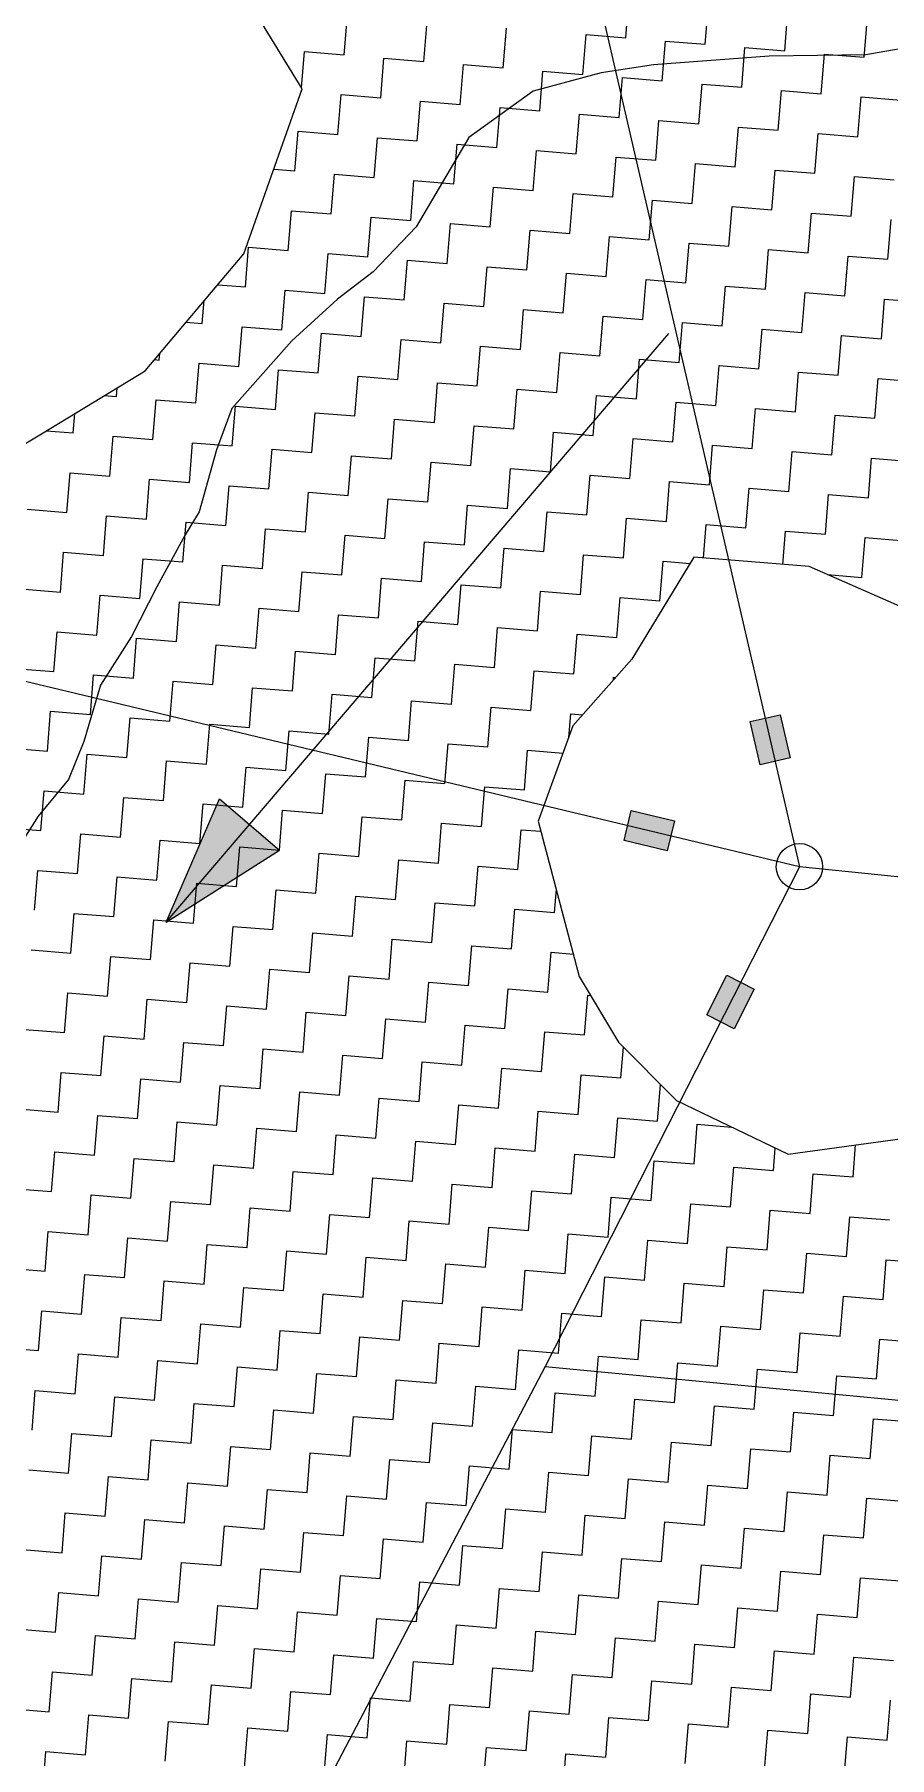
# Model space of a CAD drawing. Header units: metres. Extents: x 286589 to 288713, y 2001360 to 2004418.
# Drawn here: x 287492.1 to 287604.3, y 2003188.1 to 2003414.2 of the extents above; entities that cross this region are included whole.
import ezdxf

# ---------------------------------------------------------------- set-up
doc = ezdxf.new("R2010")
doc.units = ezdxf.units.M
doc.header["$MEASUREMENT"] = 0
for name, color, linetype in [('LINE_WATER', 4, 'Continuous'), ('POLY_HATCH', 12, 'Continuous'), ('POLY_PARCEL', 6, 'Continuous')]:
    doc.layers.add(name, color=color, linetype=linetype)

msp = doc.modelspace()

# ---------------------------------------------------------------- hatches: boundary and pattern name
for points in [[(287589.97, 2003324.95), (287586.04, 2003324.05), (287587.35, 2003318.37), (287591.28, 2003319.27)], [(287570.43, 2003312.36), (287569.49, 2003308.44), (287575.16, 2003307.08), (287576.1, 2003311)], [(287586.59, 2003288.91), (287582.99, 2003290.74), (287580.35, 2003285.55), (287583.94, 2003283.72)]]:
    msp.add_hatch(color=256).paths.add_polyline_path(points)
h = msp.add_hatch(color=256)
h.paths.add_polyline_path([(287520.33, 2003310.53), (287516.41, 2003313.89), (287509.38, 2003297.71)])
h.paths.add_polyline_path([(287509.38, 2003297.71), (287524.26, 2003307.18), (287520.33, 2003310.53)])

# ---------------------------------------------------------------- linework, layer by layer
for points in [[(287509.38, 2003297.71), (287575.38, 2003374.97)], [(287509.38, 2003297.71), (287516.41, 2003313.89)], [(287516.41, 2003313.89), (287524.26, 2003307.18)], [(287509.38, 2003297.71), (287524.26, 2003307.18)]]:
    msp.add_lwpolyline(points)
for points in [[(287587.35, 2003318.37), (287586.04, 2003324.05), (287589.97, 2003324.95), (287591.28, 2003319.27)], [(287575.16, 2003307.08), (287569.49, 2003308.44), (287570.43, 2003312.36), (287576.1, 2003311)], [(287580.35, 2003285.55), (287582.99, 2003290.74), (287586.59, 2003288.91), (287583.94, 2003283.72)]]:
    msp.add_lwpolyline(points, close=True)
msp.add_circle((287592.51, 2003305), 3.04)
at = {"layer": 'LINE_WATER'}
for p, q in [((287614.96, 2003414), (287601.25, 2003411.54)), ((287573.34, 2003410.25), (287566.5, 2003409.21)), ((287588.53, 2003411.39), (287573.34, 2003410.25)), ((287601.25, 2003411.54), (287588.53, 2003411.39)), ((287566.5, 2003409.21), (287557.56, 2003406.77)), ((287557.56, 2003406.77), (287549.12, 2003400.71)), ((287549.12, 2003400.71), (287542.2, 2003388.96)), ((287542.2, 2003388.96), (287536.56, 2003383.07)), ((287536.56, 2003383.07), (287531.9, 2003379.48)), ((287531.9, 2003379.48), (287525.89, 2003374.01)), ((287525.89, 2003374.01), (287518.01, 2003365.13)), ((287518.01, 2003365.13), (287515.99, 2003359.73)), ((287515.99, 2003359.73), (287513.73, 2003351.58)), ((287513.73, 2003351.58), (287511.9, 2003348.55)), ((287511.9, 2003348.55), (287508.16, 2003341.71)), ((287508.16, 2003341.71), (287504.85, 2003335.23)), ((287504.85, 2003335.23), (287500.75, 2003328.82)), ((287500.75, 2003328.82), (287498.56, 2003321.45)), ((287498.56, 2003321.45), (287496.57, 2003316.45)), ((287496.57, 2003316.45), (287492.6, 2003311.61)), ((287492.6, 2003311.61), (287488.5, 2003305.2))]:
    msp.add_line(p, q, dxfattribs=at)
at = {"layer": 'POLY_HATCH'}
for p, q in [((287527.22, 2003407.1), (287518.94, 2003420.67)), ((287519.59, 2003385.45), (287527.22, 2003407.1)), ((287506.61, 2003370.1), (287519.59, 2003385.45)), ((287493.03, 2003361.83), (287506.61, 2003370.1)), ((287484.4, 2003356.67), (287493.03, 2003361.83)), ((287578.67, 2003345.64), (287570.53, 2003332.23)), ((287593.81, 2003344.4), (287578.67, 2003345.64)), ((287619.85, 2003332.9), (287593.81, 2003344.4)), ((287570.53, 2003332.23), (287562.78, 2003323.48)), ((287562.78, 2003323.48), (287558.24, 2003310.96)), ((287558.24, 2003310.96), (287563.62, 2003290.59)), ((287563.62, 2003290.59), (287568.78, 2003281.96)), ((287568.78, 2003281.96), (287576.37, 2003274.31)), ((287576.37, 2003274.31), (287591.04, 2003267.25)), ((287591.04, 2003267.25), (287612.4, 2003270.2))]:
    msp.add_line(p, q, dxfattribs=at)
at = {"layer": 'POLY_HATCH', "linetype": 'Continuous'}
for p, q in [((287569.72, 2003413.79), (287570.14, 2003419)), ((287532.76, 2003411.55), (287533.19, 2003416.76)), ((287580.15, 2003412.94), (287580.58, 2003418.15)), ((287590.59, 2003412.09), (287591.01, 2003417.3)), ((287601.02, 2003411.23), (287601.45, 2003416.45)), ((287543.2, 2003410.7), (287543.63, 2003415.91)), ((287553.64, 2003409.84), (287554.06, 2003415.06)), ((287564.07, 2003408.99), (287564.5, 2003414.21)), ((287564.5, 2003414.21), (287569.72, 2003413.79)), ((287527.16, 2003407.21), (287527.55, 2003411.97)), ((287527.55, 2003411.97), (287532.76, 2003411.55)), ((287574.51, 2003408.14), (287574.93, 2003413.36)), ((287574.93, 2003413.36), (287580.15, 2003412.94)), ((287584.94, 2003407.29), (287585.37, 2003412.51)), ((287585.37, 2003412.51), (287590.59, 2003412.09)), ((287595.38, 2003406.44), (287595.81, 2003411.66)), ((287595.81, 2003411.66), (287601.02, 2003411.23)), ((287537.56, 2003405.9), (287537.98, 2003411.12)), ((287537.98, 2003411.12), (287543.2, 2003410.7)), ((287547.99, 2003405.05), (287548.42, 2003410.27)), ((287548.42, 2003410.27), (287553.64, 2003409.84)), ((287558.43, 2003404.2), (287558.85, 2003409.42)), ((287558.85, 2003409.42), (287564.07, 2003408.99)), ((287568.87, 2003403.35), (287569.29, 2003408.57)), ((287569.29, 2003408.57), (287574.51, 2003408.14)), ((287579.3, 2003402.5), (287579.73, 2003407.72)), ((287579.73, 2003407.72), (287584.94, 2003407.29)), ((287527.1, 2003406.75), (287527.12, 2003406.75)), ((287527.12, 2003406.75), (287527.13, 2003406.85)), ((287531.91, 2003401.11), (287532.34, 2003406.33)), ((287532.34, 2003406.33), (287537.56, 2003405.9)), ((287542.35, 2003400.26), (287542.77, 2003405.48)), ((287542.77, 2003405.48), (287547.99, 2003405.05)), ((287589.74, 2003401.65), (287590.16, 2003406.87)), ((287590.16, 2003406.87), (287595.38, 2003406.44)), ((287600.17, 2003400.8), (287600.6, 2003406.02)), ((287600.6, 2003406.02), (287605.82, 2003405.59)), ((287552.79, 2003399.41), (287553.21, 2003404.63)), ((287553.21, 2003404.63), (287558.43, 2003404.2)), ((287563.22, 2003398.56), (287563.65, 2003403.78)), ((287563.65, 2003403.78), (287568.87, 2003403.35)), ((287573.66, 2003397.71), (287574.08, 2003402.92)), ((287574.08, 2003402.92), (287579.3, 2003402.5)), ((287526.27, 2003396.32), (287526.7, 2003401.53)), ((287526.7, 2003401.53), (287531.91, 2003401.11)), ((287536.71, 2003395.47), (287537.13, 2003400.68)), ((287537.13, 2003400.68), (287542.35, 2003400.26)), ((287584.09, 2003396.86), (287584.52, 2003402.07)), ((287584.52, 2003402.07), (287589.74, 2003401.65)), ((287594.53, 2003396.01), (287594.96, 2003401.22)), ((287594.96, 2003401.22), (287600.17, 2003400.8)), ((287547.14, 2003394.62), (287547.57, 2003399.83)), ((287547.57, 2003399.83), (287552.79, 2003399.41)), ((287557.58, 2003393.76), (287558, 2003398.98)), ((287558, 2003398.98), (287563.22, 2003398.56)), ((287568.01, 2003392.91), (287568.44, 2003398.13)), ((287568.44, 2003398.13), (287573.66, 2003397.71)), ((287523.5, 2003396.54), (287526.27, 2003396.32)), ((287531.06, 2003390.67), (287531.49, 2003395.89)), ((287531.49, 2003395.89), (287536.71, 2003395.47)), ((287578.45, 2003392.06), (287578.88, 2003397.28)), ((287578.88, 2003397.28), (287584.09, 2003396.86)), ((287588.89, 2003391.21), (287589.31, 2003396.43)), ((287589.31, 2003396.43), (287594.53, 2003396.01)), ((287541.5, 2003389.82), (287541.92, 2003395.04)), ((287541.92, 2003395.04), (287547.14, 2003394.62)), ((287551.94, 2003388.97), (287552.36, 2003394.19)), ((287552.36, 2003394.19), (287557.58, 2003393.76)), ((287599.32, 2003390.36), (287599.75, 2003395.58)), ((287599.75, 2003395.58), (287604.97, 2003395.15)), ((287562.37, 2003388.12), (287562.8, 2003393.34)), ((287562.8, 2003393.34), (287568.01, 2003392.91)), ((287572.81, 2003387.27), (287573.23, 2003392.49)), ((287573.23, 2003392.49), (287578.45, 2003392.06)), ((287583.24, 2003386.42), (287583.67, 2003391.64)), ((287583.67, 2003391.64), (287588.89, 2003391.21)), ((287525.42, 2003385.88), (287525.84, 2003391.1)), ((287525.84, 2003391.1), (287531.06, 2003390.67)), ((287535.86, 2003385.03), (287536.28, 2003390.25)), ((287536.28, 2003390.25), (287541.5, 2003389.82)), ((287546.29, 2003384.18), (287546.72, 2003389.4)), ((287546.72, 2003389.4), (287551.94, 2003388.97)), ((287593.68, 2003385.57), (287594.11, 2003390.79)), ((287594.11, 2003390.79), (287599.32, 2003390.36)), ((287604.12, 2003384.72), (287604.54, 2003389.94)), ((287556.73, 2003383.33), (287557.15, 2003388.55)), ((287557.15, 2003388.55), (287562.37, 2003388.12)), ((287567.16, 2003382.48), (287567.59, 2003387.7)), ((287567.59, 2003387.7), (287572.81, 2003387.27)), ((287577.6, 2003381.63), (287578.03, 2003386.85)), ((287578.03, 2003386.85), (287583.24, 2003386.42)), ((287519.78, 2003381.09), (287520.2, 2003386.31)), ((287520.2, 2003386.31), (287525.42, 2003385.88)), ((287530.21, 2003380.24), (287530.64, 2003385.46)), ((287530.64, 2003385.46), (287535.86, 2003385.03)), ((287540.65, 2003379.39), (287541.07, 2003384.6)), ((287541.07, 2003384.6), (287546.29, 2003384.18)), ((287588.04, 2003380.78), (287588.46, 2003385.99)), ((287588.46, 2003385.99), (287593.68, 2003385.57)), ((287598.47, 2003379.93), (287598.9, 2003385.14)), ((287598.9, 2003385.14), (287604.12, 2003384.72)), ((287551.08, 2003378.54), (287551.51, 2003383.75)), ((287551.51, 2003383.75), (287556.73, 2003383.33)), ((287561.52, 2003377.69), (287561.95, 2003382.9)), ((287561.95, 2003382.9), (287567.16, 2003382.48)), ((287516.15, 2003381.38), (287519.78, 2003381.09)), ((287524.57, 2003375.44), (287524.99, 2003380.66)), ((287524.99, 2003380.66), (287530.21, 2003380.24)), ((287571.96, 2003376.83), (287572.38, 2003382.05)), ((287572.38, 2003382.05), (287577.6, 2003381.63)), ((287582.39, 2003375.98), (287582.82, 2003381.2)), ((287582.82, 2003381.2), (287588.04, 2003380.78)), ((287592.83, 2003375.13), (287593.25, 2003380.35)), ((287593.25, 2003380.35), (287598.47, 2003379.93)), ((287514.13, 2003376.3), (287514.38, 2003379.29)), ((287535, 2003374.59), (287535.43, 2003379.81)), ((287535.43, 2003379.81), (287540.65, 2003379.39)), ((287545.44, 2003373.74), (287545.87, 2003378.96)), ((287545.87, 2003378.96), (287551.08, 2003378.54)), ((287555.88, 2003372.89), (287556.3, 2003378.11)), ((287556.3, 2003378.11), (287561.52, 2003377.69)), ((287603.27, 2003374.28), (287603.69, 2003379.5)), ((287603.69, 2003379.5), (287608.91, 2003379.08)), ((287511.99, 2003376.47), (287514.13, 2003376.3)), ((287518.93, 2003370.65), (287519.35, 2003375.87)), ((287519.35, 2003375.87), (287524.57, 2003375.44)), ((287566.31, 2003372.04), (287566.74, 2003377.26)), ((287566.74, 2003377.26), (287571.96, 2003376.83)), ((287576.75, 2003371.19), (287577.17, 2003376.41)), ((287577.17, 2003376.41), (287582.39, 2003375.98)), ((287587.19, 2003370.34), (287587.61, 2003375.56)), ((287587.61, 2003375.56), (287592.83, 2003375.13)), ((287529.36, 2003369.8), (287529.79, 2003375.02)), ((287529.79, 2003375.02), (287535, 2003374.59)), ((287539.8, 2003368.95), (287540.22, 2003374.17)), ((287540.22, 2003374.17), (287545.44, 2003373.74)), ((287550.23, 2003368.1), (287550.66, 2003373.32)), ((287550.66, 2003373.32), (287555.88, 2003372.89)), ((287597.62, 2003369.49), (287598.05, 2003374.71)), ((287598.05, 2003374.71), (287603.27, 2003374.28)), ((287507.84, 2003371.56), (287508.49, 2003371.5)), ((287508.49, 2003371.5), (287508.56, 2003372.41)), ((287513.28, 2003365.86), (287513.71, 2003371.08)), ((287513.71, 2003371.08), (287518.93, 2003370.65)), ((287560.67, 2003367.25), (287561.1, 2003372.47)), ((287561.1, 2003372.47), (287566.31, 2003372.04)), ((287571.11, 2003366.4), (287571.53, 2003371.62)), ((287571.53, 2003371.62), (287576.75, 2003371.19)), ((287523.72, 2003365.01), (287524.14, 2003370.23)), ((287524.14, 2003370.23), (287529.36, 2003369.8)), ((287534.15, 2003364.16), (287534.58, 2003369.38)), ((287534.58, 2003369.38), (287539.8, 2003368.95)), ((287581.54, 2003365.55), (287581.97, 2003370.77)), ((287581.97, 2003370.77), (287587.19, 2003370.34)), ((287591.98, 2003364.7), (287592.4, 2003369.92)), ((287592.4, 2003369.92), (287597.62, 2003369.49)), ((287602.41, 2003363.85), (287602.84, 2003369.06)), ((287602.84, 2003369.06), (287608.06, 2003368.64)), ((287501.26, 2003366.84), (287502.85, 2003366.71)), ((287502.85, 2003366.71), (287502.94, 2003367.86)), ((287544.59, 2003363.31), (287545.02, 2003368.52)), ((287545.02, 2003368.52), (287550.23, 2003368.1)), ((287555.03, 2003362.46), (287555.45, 2003367.67)), ((287555.45, 2003367.67), (287560.67, 2003367.25)), ((287565.46, 2003361.61), (287565.89, 2003366.82)), ((287565.89, 2003366.82), (287571.11, 2003366.4)), ((287497.2, 2003361.92), (287497.41, 2003364.5)), ((287507.64, 2003361.07), (287508.06, 2003366.28)), ((287508.06, 2003366.28), (287513.28, 2003365.86)), ((287518.07, 2003360.22), (287518.5, 2003365.43)), ((287518.5, 2003365.43), (287523.72, 2003365.01)), ((287528.51, 2003359.36), (287528.94, 2003364.58)), ((287528.94, 2003364.58), (287534.15, 2003364.16)), ((287575.9, 2003360.75), (287576.32, 2003365.97)), ((287576.32, 2003365.97), (287581.54, 2003365.55)), ((287586.33, 2003359.9), (287586.76, 2003365.12)), ((287586.76, 2003365.12), (287591.98, 2003364.7)), ((287596.77, 2003359.05), (287597.2, 2003364.27)), ((287597.2, 2003364.27), (287602.41, 2003363.85)), ((287493.65, 2003362.21), (287497.2, 2003361.92)), ((287538.95, 2003358.51), (287539.37, 2003363.73)), ((287539.37, 2003363.73), (287544.59, 2003363.31)), ((287549.38, 2003357.66), (287549.81, 2003362.88)), ((287549.81, 2003362.88), (287555.03, 2003362.46)), ((287559.82, 2003356.81), (287560.24, 2003362.03)), ((287560.24, 2003362.03), (287565.46, 2003361.61)), ((287501.99, 2003356.27), (287502.42, 2003361.49)), ((287502.42, 2003361.49), (287507.64, 2003361.07)), ((287512.43, 2003355.42), (287512.86, 2003360.64)), ((287512.86, 2003360.64), (287518.07, 2003360.22)), ((287522.87, 2003354.57), (287523.29, 2003359.79)), ((287523.29, 2003359.79), (287528.51, 2003359.36)), ((287570.26, 2003355.96), (287570.68, 2003361.18)), ((287570.68, 2003361.18), (287575.9, 2003360.75)), ((287580.69, 2003355.11), (287581.12, 2003360.33)), ((287581.12, 2003360.33), (287586.33, 2003359.9)), ((287533.3, 2003353.72), (287533.73, 2003358.94)), ((287533.73, 2003358.94), (287538.95, 2003358.51)), ((287543.74, 2003352.87), (287544.16, 2003358.09)), ((287544.16, 2003358.09), (287549.38, 2003357.66)), ((287591.13, 2003354.26), (287591.55, 2003359.48)), ((287591.55, 2003359.48), (287596.77, 2003359.05)), ((287601.56, 2003353.41), (287601.99, 2003358.63)), ((287601.99, 2003358.63), (287607.21, 2003358.2)), ((287496.35, 2003351.48), (287496.78, 2003356.7)), ((287496.78, 2003356.7), (287501.99, 2003356.27)), ((287506.79, 2003350.63), (287507.21, 2003355.85)), ((287507.21, 2003355.85), (287512.43, 2003355.42)), ((287554.18, 2003352.02), (287554.6, 2003357.24)), ((287554.6, 2003357.24), (287559.82, 2003356.81)), ((287564.61, 2003351.17), (287565.04, 2003356.39)), ((287565.04, 2003356.39), (287570.26, 2003355.96)), ((287575.05, 2003350.32), (287575.47, 2003355.54)), ((287575.47, 2003355.54), (287580.69, 2003355.11)), ((287517.22, 2003349.78), (287517.65, 2003355)), ((287517.65, 2003355), (287522.87, 2003354.57)), ((287527.66, 2003348.93), (287528.09, 2003354.15)), ((287528.09, 2003354.15), (287533.3, 2003353.72)), ((287538.1, 2003348.08), (287538.52, 2003353.3)), ((287538.52, 2003353.3), (287543.74, 2003352.87)), ((287585.48, 2003349.47), (287585.91, 2003354.69)), ((287585.91, 2003354.69), (287591.13, 2003354.26)), ((287595.92, 2003348.62), (287596.35, 2003353.84)), ((287596.35, 2003353.84), (287601.56, 2003353.41)), ((287491.13, 2003351.91), (287496.35, 2003351.48)), ((287501.14, 2003345.84), (287501.57, 2003351.06)), ((287501.57, 2003351.06), (287506.79, 2003350.63)), ((287548.53, 2003347.23), (287548.96, 2003352.45)), ((287548.96, 2003352.45), (287554.18, 2003352.02)), ((287558.97, 2003346.38), (287559.39, 2003351.59)), ((287559.39, 2003351.59), (287564.61, 2003351.17)), ((287569.4, 2003345.53), (287569.83, 2003350.74)), ((287569.83, 2003350.74), (287575.05, 2003350.32)), ((287511.58, 2003344.99), (287512.01, 2003350.2)), ((287512.01, 2003350.2), (287517.22, 2003349.78)), ((287522.02, 2003344.14), (287522.44, 2003349.35)), ((287522.44, 2003349.35), (287527.66, 2003348.93)), ((287532.45, 2003343.29), (287532.88, 2003348.5)), ((287532.88, 2003348.5), (287538.1, 2003348.08)), ((287579.91, 2003345.53), (287580.27, 2003349.89)), ((287580.27, 2003349.89), (287585.48, 2003349.47)), ((287590.35, 2003344.68), (287590.7, 2003349.04)), ((287590.7, 2003349.04), (287595.92, 2003348.62)), ((287495.5, 2003341.04), (287495.93, 2003346.26)), ((287495.93, 2003346.26), (287501.14, 2003345.84)), ((287542.89, 2003342.43), (287543.31, 2003347.65)), ((287543.31, 2003347.65), (287548.53, 2003347.23)), ((287553.33, 2003341.58), (287553.75, 2003346.8)), ((287553.75, 2003346.8), (287558.97, 2003346.38)), ((287600.71, 2003342.97), (287601.14, 2003348.19)), ((287601.14, 2003348.19), (287606.36, 2003347.77)), ((287505.94, 2003340.19), (287506.36, 2003345.41)), ((287506.36, 2003345.41), (287511.58, 2003344.99)), ((287516.37, 2003339.34), (287516.8, 2003344.56)), ((287516.8, 2003344.56), (287522.02, 2003344.14)), ((287563.76, 2003340.73), (287564.19, 2003345.95)), ((287564.19, 2003345.95), (287569.4, 2003345.53)), ((287574.2, 2003339.88), (287574.62, 2003345.1)), ((287574.62, 2003345.1), (287578.17, 2003344.81)), ((287526.81, 2003338.49), (287527.23, 2003343.71)), ((287527.23, 2003343.71), (287532.45, 2003343.29)), ((287537.25, 2003337.64), (287537.67, 2003342.86)), ((287537.67, 2003342.86), (287542.89, 2003342.43)), ((287547.68, 2003336.79), (287548.11, 2003342.01)), ((287548.11, 2003342.01), (287553.33, 2003341.58)), ((287596.21, 2003343.34), (287600.71, 2003342.97)), ((287490.28, 2003341.47), (287495.5, 2003341.04)), ((287500.29, 2003335.4), (287500.72, 2003340.62)), ((287500.72, 2003340.62), (287505.94, 2003340.19)), ((287510.73, 2003334.55), (287511.15, 2003339.77)), ((287511.15, 2003339.77), (287516.37, 2003339.34)), ((287558.12, 2003335.94), (287558.54, 2003341.16)), ((287558.54, 2003341.16), (287563.76, 2003340.73)), ((287568.55, 2003335.09), (287568.98, 2003340.31)), ((287568.98, 2003340.31), (287574.2, 2003339.88)), ((287521.17, 2003333.7), (287521.59, 2003338.92)), ((287521.59, 2003338.92), (287526.81, 2003338.49)), ((287531.6, 2003332.85), (287532.03, 2003338.07)), ((287532.03, 2003338.07), (287537.25, 2003337.64)), ((287542.04, 2003332), (287542.46, 2003337.22)), ((287542.46, 2003337.22), (287547.68, 2003336.79)), ((287494.65, 2003330.61), (287495.08, 2003335.83)), ((287495.08, 2003335.83), (287500.29, 2003335.4)), ((287505.09, 2003329.76), (287505.51, 2003334.98)), ((287505.51, 2003334.98), (287510.73, 2003334.55)), ((287552.47, 2003331.15), (287552.9, 2003336.37)), ((287552.9, 2003336.37), (287558.12, 2003335.94)), ((287562.91, 2003330.3), (287563.34, 2003335.52)), ((287563.34, 2003335.52), (287568.55, 2003335.09)), ((287515.52, 2003328.91), (287515.95, 2003334.12)), ((287515.95, 2003334.12), (287521.17, 2003333.7)), ((287525.96, 2003328.06), (287526.38, 2003333.27)), ((287526.38, 2003333.27), (287531.6, 2003332.85)), ((287489.43, 2003331.03), (287494.65, 2003330.61)), ((287499.44, 2003324.96), (287499.87, 2003330.18)), ((287499.87, 2003330.18), (287505.09, 2003329.76)), ((287536.39, 2003327.21), (287536.82, 2003332.42)), ((287536.82, 2003332.42), (287542.04, 2003332)), ((287546.83, 2003326.35), (287547.26, 2003331.57)), ((287547.26, 2003331.57), (287552.47, 2003331.15)), ((287557.27, 2003325.5), (287557.69, 2003330.72)), ((287557.69, 2003330.72), (287562.91, 2003330.3)), ((287509.88, 2003324.11), (287510.3, 2003329.33)), ((287510.3, 2003329.33), (287515.52, 2003328.91)), ((287520.32, 2003323.26), (287520.74, 2003328.48)), ((287520.74, 2003328.48), (287525.96, 2003328.06)), ((287568.1, 2003329.48), (287568.13, 2003329.87)), ((287568.13, 2003329.87), (287568.42, 2003329.85)), ((287530.75, 2003322.41), (287531.18, 2003327.63)), ((287531.18, 2003327.63), (287536.39, 2003327.21)), ((287541.19, 2003321.56), (287541.61, 2003326.78)), ((287541.61, 2003326.78), (287546.83, 2003326.35)), ((287551.62, 2003320.71), (287552.05, 2003325.93)), ((287552.05, 2003325.93), (287557.27, 2003325.5)), ((287493.8, 2003320.17), (287494.22, 2003325.39)), ((287494.22, 2003325.39), (287499.44, 2003324.96)), ((287504.24, 2003319.32), (287504.66, 2003324.54)), ((287504.66, 2003324.54), (287509.88, 2003324.11)), ((287514.67, 2003318.47), (287515.1, 2003323.69)), ((287515.1, 2003323.69), (287520.32, 2003323.26)), ((287562.23, 2003321.96), (287562.49, 2003325.08)), ((287562.49, 2003325.08), (287564.08, 2003324.95)), ((287525.11, 2003317.62), (287525.53, 2003322.84)), ((287525.53, 2003322.84), (287530.75, 2003322.41)), ((287535.54, 2003316.77), (287535.97, 2003321.99)), ((287535.97, 2003321.99), (287541.19, 2003321.56)), ((287545.98, 2003315.92), (287546.41, 2003321.14)), ((287546.41, 2003321.14), (287551.62, 2003320.71)), ((287488.58, 2003320.6), (287493.8, 2003320.17)), ((287498.59, 2003314.53), (287499.02, 2003319.75)), ((287499.02, 2003319.75), (287504.24, 2003319.32)), ((287509.03, 2003313.68), (287509.45, 2003318.9)), ((287509.45, 2003318.9), (287514.67, 2003318.47)), ((287556.42, 2003315.07), (287556.84, 2003320.29)), ((287556.84, 2003320.29), (287561.49, 2003319.91)), ((287519.46, 2003312.83), (287519.89, 2003318.05)), ((287519.89, 2003318.05), (287525.11, 2003317.62)), ((287529.9, 2003311.98), (287530.33, 2003317.19)), ((287530.33, 2003317.19), (287535.54, 2003316.77)), ((287492.95, 2003309.74), (287493.37, 2003314.95)), ((287493.37, 2003314.95), (287498.59, 2003314.53)), ((287540.34, 2003311.13), (287540.76, 2003316.34)), ((287540.76, 2003316.34), (287545.98, 2003315.92)), ((287550.77, 2003310.28), (287551.2, 2003315.49)), ((287551.2, 2003315.49), (287556.42, 2003315.07)), ((287503.38, 2003308.89), (287503.81, 2003314.1)), ((287503.81, 2003314.1), (287509.03, 2003313.68)), ((287513.82, 2003308.03), (287514.25, 2003313.25)), ((287514.25, 2003313.25), (287519.46, 2003312.83)), ((287524.26, 2003307.18), (287524.68, 2003312.4)), ((287524.68, 2003312.4), (287529.9, 2003311.98)), ((287487.73, 2003310.16), (287492.95, 2003309.74)), ((287534.69, 2003306.33), (287535.12, 2003311.55)), ((287535.12, 2003311.55), (287540.34, 2003311.13)), ((287545.13, 2003305.48), (287545.55, 2003310.7)), ((287545.55, 2003310.7), (287550.77, 2003310.28)), ((287555.57, 2003304.63), (287555.99, 2003309.85)), ((287555.99, 2003309.85), (287558.59, 2003309.64)), ((287497.74, 2003304.09), (287498.17, 2003309.31)), ((287498.17, 2003309.31), (287503.38, 2003308.89)), ((287508.18, 2003303.24), (287508.6, 2003308.46)), ((287508.6, 2003308.46), (287513.82, 2003308.03)), ((287518.61, 2003302.39), (287519.04, 2003307.61)), ((287519.04, 2003307.61), (287524.26, 2003307.18)), ((287529.05, 2003301.54), (287529.48, 2003306.76)), ((287529.48, 2003306.76), (287534.69, 2003306.33)), ((287539.49, 2003300.69), (287539.91, 2003305.91)), ((287539.91, 2003305.91), (287545.13, 2003305.48)), ((287492.1, 2003299.3), (287492.52, 2003304.52)), ((287492.52, 2003304.52), (287497.74, 2003304.09)), ((287502.53, 2003298.45), (287502.96, 2003303.67)), ((287502.96, 2003303.67), (287508.18, 2003303.24)), ((287549.92, 2003299.84), (287550.35, 2003305.06)), ((287550.35, 2003305.06), (287555.57, 2003304.63)), ((287512.97, 2003297.6), (287513.4, 2003302.82)), ((287513.4, 2003302.82), (287518.61, 2003302.39)), ((287523.41, 2003296.75), (287523.83, 2003301.97)), ((287523.83, 2003301.97), (287529.05, 2003301.54)), ((287533.84, 2003295.9), (287534.27, 2003301.12)), ((287534.27, 2003301.12), (287539.49, 2003300.69)), ((287560.36, 2003298.99), (287560.61, 2003302.02)), ((287496.89, 2003293.66), (287497.32, 2003298.87)), ((287497.32, 2003298.87), (287502.53, 2003298.45)), ((287544.28, 2003295.05), (287544.7, 2003300.26)), ((287544.7, 2003300.26), (287549.92, 2003299.84)), ((287554.72, 2003294.2), (287555.14, 2003299.41)), ((287555.14, 2003299.41), (287560.36, 2003298.99)), ((287507.33, 2003292.81), (287507.75, 2003298.02)), ((287507.75, 2003298.02), (287512.97, 2003297.6)), ((287517.76, 2003291.95), (287518.19, 2003297.17)), ((287518.19, 2003297.17), (287523.41, 2003296.75)), ((287528.2, 2003291.1), (287528.62, 2003296.32)), ((287528.62, 2003296.32), (287533.84, 2003295.9)), ((287491.67, 2003294.08), (287496.89, 2003293.66)), ((287538.64, 2003290.25), (287539.06, 2003295.47)), ((287539.06, 2003295.47), (287544.28, 2003295.05)), ((287549.07, 2003289.4), (287549.5, 2003294.62)), ((287549.5, 2003294.62), (287554.72, 2003294.2)), ((287501.68, 2003288.01), (287502.11, 2003293.23)), ((287502.11, 2003293.23), (287507.33, 2003292.81)), ((287512.12, 2003287.16), (287512.55, 2003292.38)), ((287512.55, 2003292.38), (287517.76, 2003291.95)), ((287559.51, 2003288.55), (287559.93, 2003293.77)), ((287559.93, 2003293.77), (287562.84, 2003293.53)), ((287522.56, 2003286.31), (287522.98, 2003291.53)), ((287522.98, 2003291.53), (287528.2, 2003291.1)), ((287532.99, 2003285.46), (287533.42, 2003290.68)), ((287533.42, 2003290.68), (287538.64, 2003290.25)), ((287543.43, 2003284.61), (287543.85, 2003289.83)), ((287543.85, 2003289.83), (287549.07, 2003289.4)), ((287496.04, 2003283.22), (287496.47, 2003288.44)), ((287496.47, 2003288.44), (287501.68, 2003288.01)), ((287506.48, 2003282.37), (287506.9, 2003287.59)), ((287506.9, 2003287.59), (287512.12, 2003287.16)), ((287553.86, 2003283.76), (287554.29, 2003288.98)), ((287554.29, 2003288.98), (287559.51, 2003288.55)), ((287564.3, 2003282.91), (287564.73, 2003288.13)), ((287564.73, 2003288.13), (287565.11, 2003288.1)), ((287516.91, 2003281.52), (287517.34, 2003286.74)), ((287517.34, 2003286.74), (287522.56, 2003286.31)), ((287527.35, 2003280.67), (287527.77, 2003285.89)), ((287527.77, 2003285.89), (287532.99, 2003285.46)), ((287537.78, 2003279.82), (287538.21, 2003285.04)), ((287538.21, 2003285.04), (287543.43, 2003284.61)), ((287490.82, 2003283.65), (287496.04, 2003283.22)), ((287500.83, 2003277.58), (287501.26, 2003282.79)), ((287501.26, 2003282.79), (287506.48, 2003282.37)), ((287548.22, 2003278.97), (287548.65, 2003284.18)), ((287548.65, 2003284.18), (287553.86, 2003283.76)), ((287558.66, 2003278.12), (287559.08, 2003283.33)), ((287559.08, 2003283.33), (287564.3, 2003282.91)), ((287511.27, 2003276.73), (287511.69, 2003281.94)), ((287511.69, 2003281.94), (287516.91, 2003281.52)), ((287521.71, 2003275.88), (287522.13, 2003281.09)), ((287522.13, 2003281.09), (287527.35, 2003280.67)), ((287569.09, 2003277.27), (287569.42, 2003281.32)), ((287532.14, 2003275.02), (287532.57, 2003280.24)), ((287532.57, 2003280.24), (287537.78, 2003279.82)), ((287542.58, 2003274.17), (287543, 2003279.39)), ((287543, 2003279.39), (287548.22, 2003278.97)), ((287553.01, 2003273.32), (287553.44, 2003278.54)), ((287553.44, 2003278.54), (287558.66, 2003278.12)), ((287495.19, 2003272.78), (287495.61, 2003278)), ((287495.61, 2003278), (287500.83, 2003277.58)), ((287505.63, 2003271.93), (287506.05, 2003277.15)), ((287506.05, 2003277.15), (287511.27, 2003276.73)), ((287516.06, 2003271.08), (287516.49, 2003276.3)), ((287516.49, 2003276.3), (287521.71, 2003275.88)), ((287563.45, 2003272.47), (287563.88, 2003277.69)), ((287563.88, 2003277.69), (287569.09, 2003277.27)), ((287573.89, 2003271.62), (287574.28, 2003276.42)), ((287526.5, 2003270.23), (287526.92, 2003275.45)), ((287526.92, 2003275.45), (287532.14, 2003275.02)), ((287536.93, 2003269.38), (287537.36, 2003274.6)), ((287537.36, 2003274.6), (287542.58, 2003274.17)), ((287547.37, 2003268.53), (287547.8, 2003273.75)), ((287547.8, 2003273.75), (287553.01, 2003273.32)), ((287489.97, 2003273.21), (287495.19, 2003272.78)), ((287499.98, 2003267.14), (287500.41, 2003272.36)), ((287500.41, 2003272.36), (287505.63, 2003271.93)), ((287510.42, 2003266.29), (287510.84, 2003271.51)), ((287510.84, 2003271.51), (287516.06, 2003271.08)), ((287557.81, 2003267.68), (287558.23, 2003272.9)), ((287558.23, 2003272.9), (287563.45, 2003272.47)), ((287568.24, 2003266.83), (287568.67, 2003272.05)), ((287568.67, 2003272.05), (287573.89, 2003271.62)), ((287520.85, 2003265.44), (287521.28, 2003270.66)), ((287521.28, 2003270.66), (287526.5, 2003270.23)), ((287531.29, 2003264.59), (287531.72, 2003269.81)), ((287531.72, 2003269.81), (287536.93, 2003269.38)), ((287578.68, 2003265.98), (287579.1, 2003271.2)), ((287579.1, 2003271.2), (287583.61, 2003270.83)), ((287494.34, 2003262.35), (287494.76, 2003267.57)), ((287494.76, 2003267.57), (287499.98, 2003267.14)), ((287541.73, 2003263.74), (287542.15, 2003268.96)), ((287542.15, 2003268.96), (287547.37, 2003268.53)), ((287552.16, 2003262.89), (287552.59, 2003268.11)), ((287552.59, 2003268.11), (287557.81, 2003267.68)), ((287562.6, 2003262.04), (287563.02, 2003267.25)), ((287563.02, 2003267.25), (287568.24, 2003266.83)), ((287589.12, 2003265.13), (287589.35, 2003268.07)), ((287599.55, 2003264.28), (287599.89, 2003268.48)), ((287504.77, 2003261.5), (287505.2, 2003266.72)), ((287505.2, 2003266.72), (287510.42, 2003266.29)), ((287515.21, 2003260.65), (287515.64, 2003265.86)), ((287515.64, 2003265.86), (287520.85, 2003265.44)), ((287525.65, 2003259.8), (287526.07, 2003265.01)), ((287526.07, 2003265.01), (287531.29, 2003264.59)), ((287573.04, 2003261.19), (287573.46, 2003266.4)), ((287573.46, 2003266.4), (287578.68, 2003265.98)), ((287583.47, 2003260.34), (287583.9, 2003265.55)), ((287583.9, 2003265.55), (287589.12, 2003265.13)), ((287593.91, 2003259.48), (287594.33, 2003264.7)), ((287594.33, 2003264.7), (287599.55, 2003264.28)), ((287489.12, 2003262.77), (287494.34, 2003262.35)), ((287536.08, 2003258.94), (287536.51, 2003264.16)), ((287536.51, 2003264.16), (287541.73, 2003263.74)), ((287546.52, 2003258.09), (287546.95, 2003263.31)), ((287546.95, 2003263.31), (287552.16, 2003262.89)), ((287556.96, 2003257.24), (287557.38, 2003262.46)), ((287557.38, 2003262.46), (287562.6, 2003262.04)), ((287499.13, 2003256.7), (287499.56, 2003261.92)), ((287499.56, 2003261.92), (287504.77, 2003261.5)), ((287509.57, 2003255.85), (287509.99, 2003261.07)), ((287509.99, 2003261.07), (287515.21, 2003260.65)), ((287520, 2003255), (287520.43, 2003260.22)), ((287520.43, 2003260.22), (287525.65, 2003259.8)), ((287567.39, 2003256.39), (287567.82, 2003261.61)), ((287567.82, 2003261.61), (287573.04, 2003261.19)), ((287577.83, 2003255.54), (287578.25, 2003260.76)), ((287578.25, 2003260.76), (287583.47, 2003260.34)), ((287530.44, 2003254.15), (287530.87, 2003259.37)), ((287530.87, 2003259.37), (287536.08, 2003258.94)), ((287540.88, 2003253.3), (287541.3, 2003258.52)), ((287541.3, 2003258.52), (287546.52, 2003258.09)), ((287588.26, 2003254.69), (287588.69, 2003259.91)), ((287588.69, 2003259.91), (287593.91, 2003259.48)), ((287598.7, 2003253.84), (287599.13, 2003259.06)), ((287599.13, 2003259.06), (287604.34, 2003258.63)), ((287493.49, 2003251.91), (287493.91, 2003257.13)), ((287493.91, 2003257.13), (287499.13, 2003256.7)), ((287503.92, 2003251.06), (287504.35, 2003256.28)), ((287504.35, 2003256.28), (287509.57, 2003255.85)), ((287551.31, 2003252.45), (287551.74, 2003257.67)), ((287551.74, 2003257.67), (287556.96, 2003257.24)), ((287561.75, 2003251.6), (287562.17, 2003256.82)), ((287562.17, 2003256.82), (287567.39, 2003256.39)), ((287572.18, 2003250.75), (287572.61, 2003255.97)), ((287572.61, 2003255.97), (287577.83, 2003255.54)), ((287514.36, 2003250.21), (287514.79, 2003255.43)), ((287514.79, 2003255.43), (287520, 2003255)), ((287524.8, 2003249.36), (287525.22, 2003254.58)), ((287525.22, 2003254.58), (287530.44, 2003254.15)), ((287535.23, 2003248.51), (287535.66, 2003253.73)), ((287535.66, 2003253.73), (287540.88, 2003253.3)), ((287582.62, 2003249.9), (287583.05, 2003255.12)), ((287583.05, 2003255.12), (287588.26, 2003254.69)), ((287593.06, 2003249.05), (287593.48, 2003254.27)), ((287593.48, 2003254.27), (287598.7, 2003253.84)), ((287603.49, 2003248.2), (287603.92, 2003253.42)), ((287603.92, 2003253.42), (287609.14, 2003252.99)), ((287488.27, 2003252.34), (287493.49, 2003251.91)), ((287498.28, 2003246.27), (287498.71, 2003251.49)), ((287498.71, 2003251.49), (287503.92, 2003251.06)), ((287545.67, 2003247.66), (287546.09, 2003252.88)), ((287546.09, 2003252.88), (287551.31, 2003252.45)), ((287556.11, 2003246.81), (287556.53, 2003252.03)), ((287556.53, 2003252.03), (287561.75, 2003251.6)), ((287566.54, 2003245.96), (287566.97, 2003251.17)), ((287566.97, 2003251.17), (287572.18, 2003250.75)), ((287508.72, 2003245.42), (287509.14, 2003250.64)), ((287509.14, 2003250.64), (287514.36, 2003250.21)), ((287519.15, 2003244.57), (287519.58, 2003249.78)), ((287519.58, 2003249.78), (287524.8, 2003249.36)), ((287529.59, 2003243.72), (287530.01, 2003248.93)), ((287530.01, 2003248.93), (287535.23, 2003248.51)), ((287576.98, 2003245.11), (287577.4, 2003250.32)), ((287577.4, 2003250.32), (287582.62, 2003249.9)), ((287587.41, 2003244.26), (287587.84, 2003249.47)), ((287587.84, 2003249.47), (287593.06, 2003249.05)), ((287492.64, 2003241.48), (287493.06, 2003246.69)), ((287493.06, 2003246.69), (287498.28, 2003246.27)), ((287540.03, 2003242.87), (287540.45, 2003248.08)), ((287540.45, 2003248.08), (287545.67, 2003247.66)), ((287550.46, 2003242.01), (287550.89, 2003247.23)), ((287550.89, 2003247.23), (287556.11, 2003246.81)), ((287597.85, 2003243.4), (287598.28, 2003248.62)), ((287598.28, 2003248.62), (287603.49, 2003248.2)), ((287503.07, 2003240.62), (287503.5, 2003245.84)), ((287503.5, 2003245.84), (287508.72, 2003245.42)), ((287513.51, 2003239.77), (287513.94, 2003244.99)), ((287513.94, 2003244.99), (287519.15, 2003244.57)), ((287560.9, 2003241.16), (287561.32, 2003246.38)), ((287561.32, 2003246.38), (287566.54, 2003245.96)), ((287571.33, 2003240.31), (287571.76, 2003245.53)), ((287571.76, 2003245.53), (287576.98, 2003245.11)), ((287581.77, 2003239.46), (287582.2, 2003244.68)), ((287582.2, 2003244.68), (287587.41, 2003244.26)), ((287523.95, 2003238.92), (287524.37, 2003244.14)), ((287524.37, 2003244.14), (287529.59, 2003243.72)), ((287534.38, 2003238.07), (287534.81, 2003243.29)), ((287534.81, 2003243.29), (287540.03, 2003242.87)), ((287544.82, 2003237.22), (287545.24, 2003242.44)), ((287545.24, 2003242.44), (287550.46, 2003242.01)), ((287592.21, 2003238.61), (287592.63, 2003243.83)), ((287592.63, 2003243.83), (287597.85, 2003243.4)), ((287602.64, 2003237.76), (287603.07, 2003242.98)), ((287603.07, 2003242.98), (287608.29, 2003242.55)), ((287487.42, 2003241.9), (287492.64, 2003241.48)), ((287497.43, 2003235.83), (287497.86, 2003241.05)), ((287497.86, 2003241.05), (287503.07, 2003240.62)), ((287507.87, 2003234.98), (287508.29, 2003240.2)), ((287508.29, 2003240.2), (287513.51, 2003239.77)), ((287555.25, 2003236.37), (287555.68, 2003241.59)), ((287555.68, 2003241.59), (287560.9, 2003241.16)), ((287565.69, 2003235.52), (287566.12, 2003240.74)), ((287566.12, 2003240.74), (287571.33, 2003240.31)), ((287576.13, 2003234.67), (287576.55, 2003239.89)), ((287576.55, 2003239.89), (287581.77, 2003239.46)), ((287518.3, 2003234.13), (287518.73, 2003239.35)), ((287518.73, 2003239.35), (287523.95, 2003238.92)), ((287528.74, 2003233.28), (287529.16, 2003238.5)), ((287529.16, 2003238.5), (287534.38, 2003238.07)), ((287539.17, 2003232.43), (287539.6, 2003237.65)), ((287539.6, 2003237.65), (287544.82, 2003237.22)), ((287586.56, 2003233.82), (287586.99, 2003239.04)), ((287586.99, 2003239.04), (287592.21, 2003238.61)), ((287597, 2003232.97), (287597.42, 2003238.19)), ((287597.42, 2003238.19), (287602.64, 2003237.76)), ((287491.79, 2003231.04), (287492.21, 2003236.26)), ((287492.21, 2003236.26), (287497.43, 2003235.83)), ((287502.22, 2003230.19), (287502.65, 2003235.41)), ((287502.65, 2003235.41), (287507.87, 2003234.98)), ((287549.61, 2003231.58), (287550.04, 2003236.8)), ((287550.04, 2003236.8), (287555.25, 2003236.37)), ((287560.05, 2003230.73), (287560.47, 2003235.95)), ((287560.47, 2003235.95), (287565.69, 2003235.52)), ((287512.66, 2003229.34), (287513.08, 2003234.56)), ((287513.08, 2003234.56), (287518.3, 2003234.13)), ((287523.1, 2003228.49), (287523.52, 2003233.71)), ((287523.52, 2003233.71), (287528.74, 2003233.28)), ((287570.48, 2003229.88), (287570.91, 2003235.1)), ((287570.91, 2003235.1), (287576.13, 2003234.67)), ((287580.92, 2003229.03), (287581.35, 2003234.24)), ((287581.35, 2003234.24), (287586.56, 2003233.82)), ((287591.36, 2003228.18), (287591.78, 2003233.39)), ((287591.78, 2003233.39), (287597, 2003232.97)), ((287533.53, 2003227.64), (287533.96, 2003232.85)), ((287533.96, 2003232.85), (287539.17, 2003232.43)), ((287543.97, 2003226.79), (287544.39, 2003232)), ((287544.39, 2003232), (287549.61, 2003231.58)), ((287554.4, 2003225.94), (287554.83, 2003231.15)), ((287554.83, 2003231.15), (287560.05, 2003230.73)), ((287601.79, 2003227.33), (287602.22, 2003232.54)), ((287602.22, 2003232.54), (287607.44, 2003232.12)), ((287496.58, 2003225.4), (287497, 2003230.61)), ((287497, 2003230.61), (287502.22, 2003230.19)), ((287507.02, 2003224.54), (287507.44, 2003229.76)), ((287507.44, 2003229.76), (287512.66, 2003229.34)), ((287517.45, 2003223.69), (287517.88, 2003228.91)), ((287517.88, 2003228.91), (287523.1, 2003228.49)), ((287564.84, 2003225.08), (287565.27, 2003230.3)), ((287565.27, 2003230.3), (287570.48, 2003229.88)), ((287575.28, 2003224.23), (287575.7, 2003229.45)), ((287575.7, 2003229.45), (287580.92, 2003229.03)), ((287585.71, 2003223.38), (287586.14, 2003228.6)), ((287586.14, 2003228.6), (287591.36, 2003228.18)), ((287527.89, 2003222.84), (287528.31, 2003228.06)), ((287528.31, 2003228.06), (287533.53, 2003227.64)), ((287538.32, 2003221.99), (287538.75, 2003227.21)), ((287538.75, 2003227.21), (287543.97, 2003226.79)), ((287548.76, 2003221.14), (287549.19, 2003226.36)), ((287549.19, 2003226.36), (287554.4, 2003225.94)), ((287596.15, 2003222.53), (287596.57, 2003227.75)), ((287596.57, 2003227.75), (287601.79, 2003227.33)), ((287491.36, 2003225.82), (287496.58, 2003225.4)), ((287501.37, 2003219.75), (287501.8, 2003224.97)), ((287501.8, 2003224.97), (287507.02, 2003224.54)), ((287511.81, 2003218.9), (287512.23, 2003224.12)), ((287512.23, 2003224.12), (287517.45, 2003223.69)), ((287559.2, 2003220.29), (287559.62, 2003225.51)), ((287559.62, 2003225.51), (287564.84, 2003225.08)), ((287569.63, 2003219.44), (287570.06, 2003224.66)), ((287570.06, 2003224.66), (287575.28, 2003224.23)), ((287522.24, 2003218.05), (287522.67, 2003223.27)), ((287522.67, 2003223.27), (287527.89, 2003222.84)), ((287532.68, 2003217.2), (287533.11, 2003222.42)), ((287533.11, 2003222.42), (287538.32, 2003221.99)), ((287580.07, 2003218.59), (287580.49, 2003223.81)), ((287580.49, 2003223.81), (287585.71, 2003223.38)), ((287590.51, 2003217.74), (287590.93, 2003222.96)), ((287590.93, 2003222.96), (287596.15, 2003222.53)), ((287600.94, 2003216.89), (287601.37, 2003222.11)), ((287601.37, 2003222.11), (287606.58, 2003221.68)), ((287495.73, 2003214.96), (287496.15, 2003220.18)), ((287496.15, 2003220.18), (287501.37, 2003219.75)), ((287543.12, 2003216.35), (287543.54, 2003221.57)), ((287543.54, 2003221.57), (287548.76, 2003221.14)), ((287553.55, 2003215.5), (287553.98, 2003220.72)), ((287553.98, 2003220.72), (287559.2, 2003220.29)), ((287563.99, 2003214.65), (287564.41, 2003219.87)), ((287564.41, 2003219.87), (287569.63, 2003219.44)), ((287506.17, 2003214.11), (287506.59, 2003219.33)), ((287506.59, 2003219.33), (287511.81, 2003218.9)), ((287516.6, 2003213.26), (287517.03, 2003218.48)), ((287517.03, 2003218.48), (287522.24, 2003218.05)), ((287527.04, 2003212.41), (287527.46, 2003217.63)), ((287527.46, 2003217.63), (287532.68, 2003217.2)), ((287574.43, 2003213.8), (287574.85, 2003219.02)), ((287574.85, 2003219.02), (287580.07, 2003218.59)), ((287584.86, 2003212.95), (287585.29, 2003218.16)), ((287585.29, 2003218.16), (287590.51, 2003217.74)), ((287595.3, 2003212.1), (287595.72, 2003217.31)), ((287595.72, 2003217.31), (287600.94, 2003216.89)), ((287490.51, 2003215.38), (287495.73, 2003214.96)), ((287537.47, 2003211.56), (287537.9, 2003216.77)), ((287537.9, 2003216.77), (287543.12, 2003216.35)), ((287547.91, 2003210.71), (287548.34, 2003215.92)), ((287548.34, 2003215.92), (287553.55, 2003215.5)), ((287558.35, 2003209.86), (287558.77, 2003215.07)), ((287558.77, 2003215.07), (287563.99, 2003214.65)), ((287500.52, 2003209.32), (287500.95, 2003214.53)), ((287500.95, 2003214.53), (287506.17, 2003214.11)), ((287510.96, 2003208.47), (287511.38, 2003213.68)), ((287511.38, 2003213.68), (287516.6, 2003213.26)), ((287521.39, 2003207.61), (287521.82, 2003212.83)), ((287521.82, 2003212.83), (287527.04, 2003212.41)), ((287568.78, 2003209), (287569.21, 2003214.22)), ((287569.21, 2003214.22), (287574.43, 2003213.8)), ((287579.22, 2003208.15), (287579.64, 2003213.37)), ((287579.64, 2003213.37), (287584.86, 2003212.95)), ((287531.83, 2003206.76), (287532.26, 2003211.98)), ((287532.26, 2003211.98), (287537.47, 2003211.56)), ((287542.27, 2003205.91), (287542.69, 2003211.13)), ((287542.69, 2003211.13), (287547.91, 2003210.71)), ((287589.65, 2003207.3), (287590.08, 2003212.52)), ((287590.08, 2003212.52), (287595.3, 2003212.1)), ((287600.09, 2003206.45), (287600.52, 2003211.67)), ((287600.52, 2003211.67), (287605.73, 2003211.25)), ((287494.88, 2003204.52), (287495.3, 2003209.74)), ((287495.3, 2003209.74), (287500.52, 2003209.32)), ((287505.31, 2003203.67), (287505.74, 2003208.89)), ((287505.74, 2003208.89), (287510.96, 2003208.47)), ((287552.7, 2003205.06), (287553.13, 2003210.28)), ((287553.13, 2003210.28), (287558.35, 2003209.86)), ((287563.14, 2003204.21), (287563.56, 2003209.43)), ((287563.56, 2003209.43), (287568.78, 2003209)), ((287573.57, 2003203.36), (287574, 2003208.58)), ((287574, 2003208.58), (287579.22, 2003208.15)), ((287515.75, 2003202.82), (287516.18, 2003208.04)), ((287516.18, 2003208.04), (287521.39, 2003207.61)), ((287526.19, 2003201.97), (287526.61, 2003207.19)), ((287526.61, 2003207.19), (287531.83, 2003206.76)), ((287536.62, 2003201.12), (287537.05, 2003206.34)), ((287537.05, 2003206.34), (287542.27, 2003205.91)), ((287584.01, 2003202.51), (287584.44, 2003207.73)), ((287584.44, 2003207.73), (287589.65, 2003207.3)), ((287594.45, 2003201.66), (287594.87, 2003206.88)), ((287594.87, 2003206.88), (287600.09, 2003206.45)), ((287489.66, 2003204.95), (287494.88, 2003204.52)), ((287499.67, 2003198.88), (287500.1, 2003204.1)), ((287500.1, 2003204.1), (287505.31, 2003203.67)), ((287547.06, 2003200.27), (287547.48, 2003205.49)), ((287547.48, 2003205.49), (287552.7, 2003205.06)), ((287557.5, 2003199.42), (287557.92, 2003204.64)), ((287557.92, 2003204.64), (287563.14, 2003204.21)), ((287567.93, 2003198.57), (287568.36, 2003203.79)), ((287568.36, 2003203.79), (287573.57, 2003203.36)), ((287510.11, 2003198.03), (287510.53, 2003203.25)), ((287510.53, 2003203.25), (287515.75, 2003202.82)), ((287520.54, 2003197.18), (287520.97, 2003202.4)), ((287520.97, 2003202.4), (287526.19, 2003201.97)), ((287530.98, 2003196.33), (287531.4, 2003201.55)), ((287531.4, 2003201.55), (287536.62, 2003201.12)), ((287578.37, 2003197.72), (287578.79, 2003202.94)), ((287578.79, 2003202.94), (287584.01, 2003202.51)), ((287588.8, 2003196.87), (287589.23, 2003202.09)), ((287589.23, 2003202.09), (287594.45, 2003201.66)), ((287494.03, 2003194.09), (287494.45, 2003199.31)), ((287494.45, 2003199.31), (287499.67, 2003198.88)), ((287541.42, 2003195.48), (287541.84, 2003200.7)), ((287541.84, 2003200.7), (287547.06, 2003200.27)), ((287551.85, 2003194.63), (287552.28, 2003199.84)), ((287552.28, 2003199.84), (287557.5, 2003199.42)), ((287599.24, 2003196.02), (287599.67, 2003201.23)), ((287599.67, 2003201.23), (287604.88, 2003200.81)), ((287504.46, 2003193.24), (287504.89, 2003198.45)), ((287504.89, 2003198.45), (287510.11, 2003198.03)), ((287514.9, 2003192.39), (287515.33, 2003197.6)), ((287515.33, 2003197.6), (287520.54, 2003197.18)), ((287525.34, 2003191.54), (287525.76, 2003196.75)), ((287525.76, 2003196.75), (287530.98, 2003196.33)), ((287562.29, 2003193.78), (287562.71, 2003198.99)), ((287562.71, 2003198.99), (287567.93, 2003198.57)), ((287572.72, 2003192.93), (287573.15, 2003198.14)), ((287573.15, 2003198.14), (287578.37, 2003197.72)), ((287583.16, 2003192.07), (287583.59, 2003197.29)), ((287583.59, 2003197.29), (287588.8, 2003196.87)), ((287488.81, 2003194.51), (287494.03, 2003194.09)), ((287535.77, 2003190.68), (287536.2, 2003195.9)), ((287536.2, 2003195.9), (287541.42, 2003195.48)), ((287546.21, 2003189.83), (287546.63, 2003195.05)), ((287546.63, 2003195.05), (287551.85, 2003194.63)), ((287593.6, 2003191.22), (287594.02, 2003196.44)), ((287594.02, 2003196.44), (287599.24, 2003196.02)), ((287604.03, 2003190.37), (287604.46, 2003195.59)), ((287498.82, 2003188.44), (287499.25, 2003193.66)), ((287499.25, 2003193.66), (287504.46, 2003193.24)), ((287509.26, 2003187.59), (287509.68, 2003192.81)), ((287509.68, 2003192.81), (287514.9, 2003192.39)), ((287556.64, 2003188.98), (287557.07, 2003194.2)), ((287557.07, 2003194.2), (287562.29, 2003193.78)), ((287567.08, 2003188.13), (287567.51, 2003193.35)), ((287567.51, 2003193.35), (287572.72, 2003192.93)), ((287577.52, 2003187.28), (287577.94, 2003192.5)), ((287577.94, 2003192.5), (287583.16, 2003192.07)), ((287519.69, 2003186.74), (287520.12, 2003191.96)), ((287520.12, 2003191.96), (287525.34, 2003191.54)), ((287530.13, 2003185.89), (287530.55, 2003191.11)), ((287530.55, 2003191.11), (287535.77, 2003190.68)), ((287540.57, 2003185.04), (287540.99, 2003190.26)), ((287540.99, 2003190.26), (287546.21, 2003189.83)), ((287587.95, 2003186.43), (287588.38, 2003191.65)), ((287588.38, 2003191.65), (287593.6, 2003191.22)), ((287598.39, 2003185.58), (287598.81, 2003190.8)), ((287598.81, 2003190.8), (287604.03, 2003190.37)), ((287493.18, 2003183.65), (287493.6, 2003188.87)), ((287493.6, 2003188.87), (287498.82, 2003188.44)), ((287551, 2003184.19), (287551.43, 2003189.41)), ((287551.43, 2003189.41), (287556.64, 2003188.98)), ((287561.44, 2003183.34), (287561.86, 2003188.56)), ((287561.86, 2003188.56), (287567.08, 2003188.13))]:
    msp.add_line(p, q, dxfattribs=at)
at = {"layer": 'POLY_PARCEL'}
for p, q in [((287553.14, 2003475.35), (287592.51, 2003305)), ((287592.51, 2003305), (287395.4, 2003352.15)), ((287592.51, 2003305), (287559.14, 2003239.41)), ((287768.49, 2003286.72), (287592.51, 2003305)), ((287559.14, 2003239.41), (287507.4, 2003140.78)), ((287559.14, 2003239.41), (287829.41, 2003213.71))]:
    msp.add_line(p, q, dxfattribs=at)

doc.saveas('drawing.dxf')
